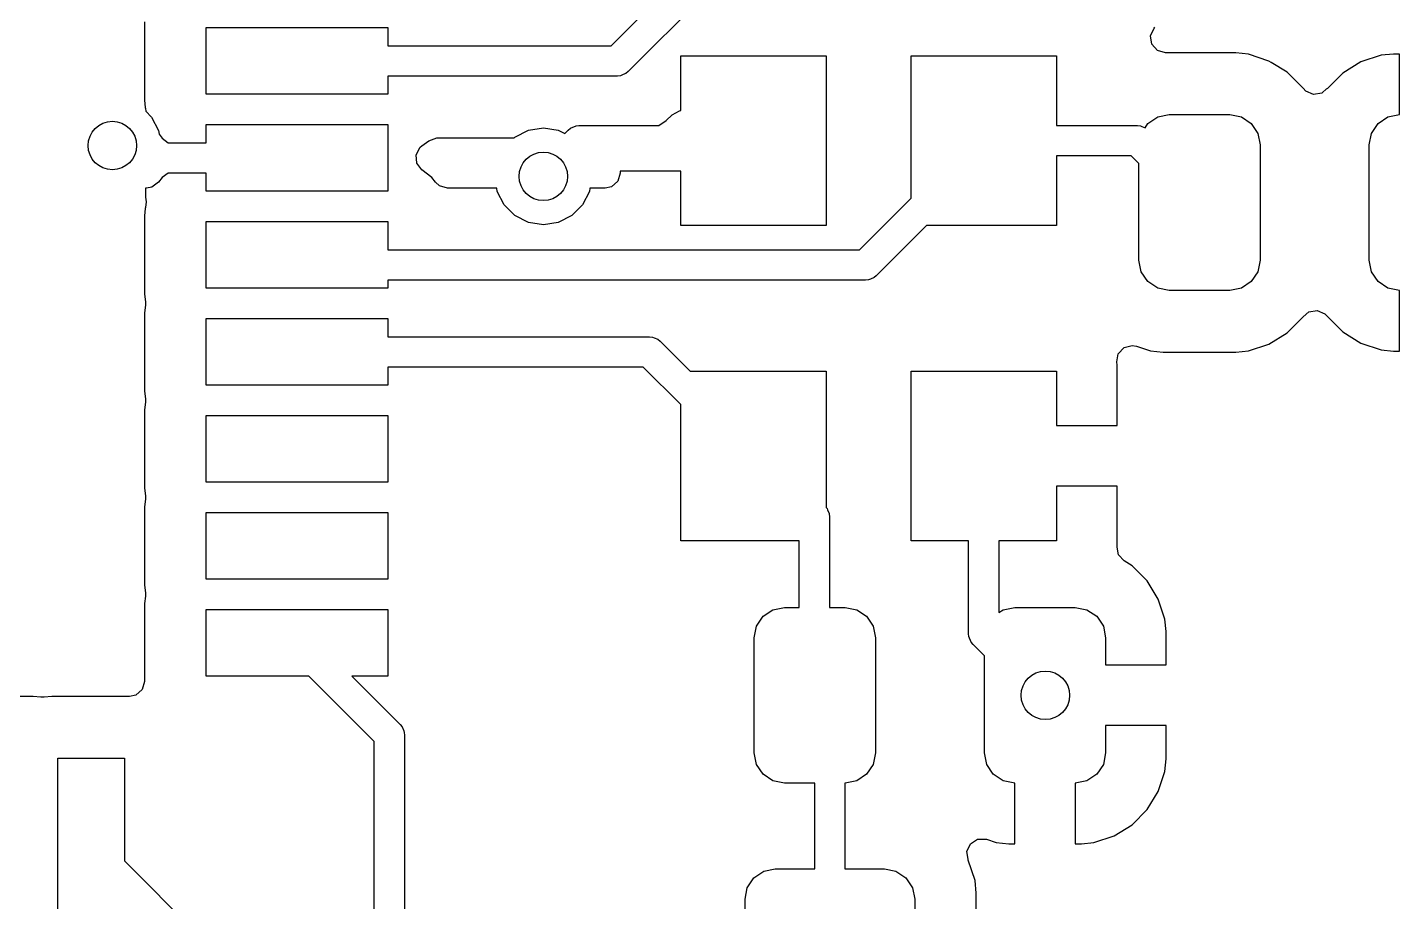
# Model space of a CAD drawing. Extents: x -2.18 to 1.8, y 0.44 to 2.81.
# Drawn here: x -0.1576 to 0.2881, y 1.4995 to 1.7833 of the extents above; entities that cross this region are included whole.
import ezdxf

# ---------------------------------------------------------------- set-up
doc = ezdxf.new("R2010")
doc.units = 0
doc.header["$MEASUREMENT"] = 0
doc.layers.add('BLACK', color=7, linetype='CONTINUOUS')

msp = doc.modelspace()

# ---------------------------------------------------------------- linework, layer by layer
at = {"layer": 'BLACK', "linetype": 'CONTINUOUS'}
for p, q in [((0.03202, 1.7774), (0.05861, 1.80399)), ((0.07044, 1.80191), (0.03753, 1.769)), ((-0.11955, 1.78522), (-0.11955, 1.75974)), ((-0.09953, 1.76165), (-0.09953, 1.78331)), ((-0.09953, 1.78331), (-0.04047, 1.78331)), ((-0.04047, 1.78331), (-0.04047, 1.7774)), ((0.20728, 1.78064), (0.20843, 1.78314)), ((0.20843, 1.78314), (0.20866, 1.78339)), ((0.20768, 1.77791), (0.20728, 1.78064)), ((-0.04047, 1.7774), (0.03202, 1.7774)), ((0.05465, 1.75635), (0.05465, 1.77413)), ((0.05465, 1.77413), (0.10189, 1.77413)), ((0.10189, 1.77413), (0.10189, 1.71902)), ((0.12945, 1.72794), (0.12945, 1.77413)), ((0.12945, 1.77413), (0.17669, 1.77413)), ((0.17669, 1.77413), (0.17669, 1.7515)), ((0.20948, 1.77583), (0.20768, 1.77791)), ((0.21212, 1.77506), (0.20948, 1.77583)), ((0.235, 1.77506), (0.21212, 1.77506)), ((0.23909, 1.77464), (0.235, 1.77506)), ((0.24572, 1.77245), (0.23909, 1.77464)), ((0.28212, 1.77431), (0.27557, 1.77214)), ((0.28616, 1.77472), (0.28212, 1.77431)), ((0.28813, 1.77472), (0.28616, 1.77472)), ((0.28616, 1.77472), (0.28616, 1.77472)), ((0.28813, 1.75504), (0.28813, 1.77472)), ((0.28813, 1.77472), (0.28813, 1.77472)), ((0.24643, 1.77201), (0.24572, 1.77245)), ((0.24572, 1.77245), (0.24572, 1.77245)), ((0.25166, 1.76878), (0.24643, 1.77201)), ((0.27557, 1.77214), (0.26969, 1.76852)), ((0.27557, 1.77214), (0.27557, 1.77214)), ((0.03406, 1.76756), (-0.04047, 1.76756)), ((-0.04047, 1.76756), (-0.04047, 1.76165)), ((0.03502, 1.76765), (0.03406, 1.76756)), ((0.03589, 1.76802), (0.03502, 1.76765)), ((0.03502, 1.76765), (0.03502, 1.76765)), ((0.03679, 1.76839), (0.03589, 1.76802)), ((0.03753, 1.769), (0.03679, 1.76839)), ((0.03679, 1.76839), (0.03679, 1.76839)), ((0.2566, 1.76384), (0.25166, 1.76878)), ((0.25166, 1.76878), (0.25166, 1.76878)), ((0.26969, 1.76852), (0.26481, 1.76364)), ((-0.04047, 1.76165), (-0.09953, 1.76165)), ((0.25661, 1.76382), (0.2566, 1.76384)), ((0.25667, 1.76376), (0.25661, 1.76382)), ((0.25677, 1.76362), (0.25667, 1.76376)), ((0.25678, 1.76363), (0.25677, 1.76362)), ((0.25764, 1.76263), (0.25678, 1.76363)), ((0.26016, 1.76154), (0.25764, 1.76263)), ((0.26288, 1.76198), (0.26016, 1.76154)), ((0.26455, 1.76348), (0.26288, 1.76198)), ((0.26463, 1.76341), (0.26455, 1.76348)), ((0.26481, 1.76364), (0.26463, 1.76341)), ((-0.11955, 1.75974), (-0.11929, 1.75735)), ((-0.11929, 1.75735), (-0.11922, 1.75706)), ((-0.11922, 1.75706), (-0.11928, 1.75704)), ((-0.11928, 1.75704), (-0.11917, 1.75616)), ((-0.11917, 1.75616), (-0.11726, 1.75426)), ((0.05183, 1.75499), (0.05425, 1.75631)), ((0.05425, 1.75631), (0.05465, 1.75635)), ((-0.11726, 1.75426), (-0.11502, 1.74987)), ((-0.09953, 1.74591), (-0.09953, 1.75181)), ((-0.09953, 1.75181), (-0.04047, 1.75181)), ((-0.04047, 1.75181), (-0.04047, 1.73016)), ((0.04754, 1.7515), (0.04995, 1.75311)), ((0.04995, 1.75311), (0.05183, 1.75499)), ((0.20545, 1.75078), (0.20637, 1.75216)), ((0.20637, 1.75216), (0.20956, 1.75429)), ((0.20956, 1.75429), (0.21333, 1.75504)), ((0.21333, 1.75504), (0.23301, 1.75504)), ((0.23301, 1.75504), (0.23678, 1.75429)), ((0.23678, 1.75429), (0.23997, 1.75216)), ((0.23997, 1.75216), (0.24211, 1.74896)), ((0.27904, 1.74896), (0.28117, 1.75216)), ((0.28117, 1.75216), (0.28436, 1.75429)), ((0.28436, 1.75429), (0.28813, 1.75504)), ((-0.11502, 1.74987), (-0.11484, 1.7487)), ((-0.11484, 1.7487), (-0.11383, 1.74735)), ((-0.11383, 1.74735), (-0.1119, 1.74591)), ((-0.02722, 1.74657), (-0.02464, 1.74753)), ((-0.02464, 1.74753), (-0.0243, 1.74754)), ((-0.0243, 1.74754), (0.00054, 1.74754)), ((0.00054, 1.74754), (0.00074, 1.74774)), ((0.00074, 1.74774), (0.00513, 1.74998)), ((0.00513, 1.74998), (0.01, 1.75075)), ((0.01, 1.75075), (0.01487, 1.74998)), ((0.01487, 1.74998), (0.01695, 1.74891)), ((0.01695, 1.74891), (0.01809, 1.75005)), ((0.01809, 1.75005), (0.01884, 1.75067)), ((0.01884, 1.75067), (0.02061, 1.7514)), ((0.02061, 1.7514), (0.02157, 1.7515)), ((0.02061, 1.7514), (0.02061, 1.7514)), ((0.02157, 1.7515), (0.04754, 1.7515)), ((0.17669, 1.7515), (0.20299, 1.7515)), ((0.20299, 1.7515), (0.20395, 1.7514)), ((0.20395, 1.7514), (0.20395, 1.7514)), ((0.20395, 1.7514), (0.20442, 1.75121)), ((0.20442, 1.75121), (0.20545, 1.75078)), ((0.24211, 1.74896), (0.24285, 1.7452)), ((0.27829, 1.7452), (0.27904, 1.74896)), ((-0.1119, 1.74591), (-0.09953, 1.74591)), ((-0.0313, 1.74202), (-0.02998, 1.74444)), ((-0.02998, 1.74444), (-0.02946, 1.74489)), ((-0.02946, 1.74489), (-0.02722, 1.74657)), ((0.24285, 1.7452), (0.24285, 1.7078)), ((0.27829, 1.7078), (0.27829, 1.7452)), ((-0.0311, 1.73928), (-0.0313, 1.74202)), ((-0.02946, 1.73708), (-0.0311, 1.73928)), ((0.20095, 1.74165), (0.17669, 1.74165)), ((0.17669, 1.74165), (0.17669, 1.71902)), ((0.20348, 1.73912), (0.20095, 1.74165)), ((0.20348, 1.7078), (0.20348, 1.73912)), ((-0.11383, 1.73462), (-0.11497, 1.7331)), ((-0.1119, 1.73606), (-0.11383, 1.73462)), ((-0.09953, 1.73606), (-0.1119, 1.73606)), ((-0.09953, 1.73016), (-0.09953, 1.73606)), ((-0.02617, 1.73462), (-0.02946, 1.73708)), ((-0.02505, 1.73312), (-0.02617, 1.73462)), ((0.03496, 1.73604), (0.03419, 1.7334)), ((0.05465, 1.73673), (0.03496, 1.73673)), ((0.03496, 1.73673), (0.03496, 1.73604)), ((0.05465, 1.71902), (0.05465, 1.73673)), ((-0.11887, 1.73114), (-0.11921, 1.73114)), ((-0.11921, 1.73114), (-0.11921, 1.72827)), ((-0.11717, 1.73145), (-0.11887, 1.73114)), ((-0.11497, 1.7331), (-0.11717, 1.73145)), ((-0.04047, 1.73016), (-0.09953, 1.73016)), ((-0.02378, 1.73194), (-0.02505, 1.73312)), ((-0.02114, 1.73116), (-0.02378, 1.73194)), ((-0.00514, 1.73116), (-0.02114, 1.73116)), ((-0.00498, 1.73013), (-0.00514, 1.73116)), ((-0.00274, 1.72574), (-0.00498, 1.73013)), ((0.02498, 1.73013), (0.02274, 1.72574)), ((0.02514, 1.73116), (0.02498, 1.73013)), ((0.03008, 1.73116), (0.02514, 1.73116)), ((0.03211, 1.7316), (0.03008, 1.73116)), ((0.03419, 1.7334), (0.03211, 1.7316)), ((-0.11922, 1.72491), (-0.11929, 1.72461)), ((-0.11905, 1.72674), (-0.11928, 1.72492)), ((-0.11928, 1.72492), (-0.11922, 1.72491)), ((-0.11921, 1.72827), (-0.11905, 1.72674)), ((0.00074, 1.72226), (-0.00274, 1.72574)), ((0.02274, 1.72574), (0.01926, 1.72226)), ((0.11265, 1.71114), (0.12945, 1.72794)), ((-0.11929, 1.72461), (-0.11955, 1.72223)), ((-0.11955, 1.72223), (-0.11955, 1.69675)), ((0.00513, 1.72002), (0.00074, 1.72226)), ((0.01926, 1.72226), (0.01487, 1.72002)), ((-0.09953, 1.69866), (-0.09953, 1.72031)), ((-0.09953, 1.72031), (-0.04047, 1.72031)), ((-0.04047, 1.72031), (-0.04047, 1.71114)), ((0.01, 1.71925), (0.00513, 1.72002)), ((0.01487, 1.72002), (0.01, 1.71925)), ((0.10189, 1.71902), (0.05465, 1.71902)), ((0.13444, 1.71902), (0.11816, 1.70274)), ((0.17669, 1.71902), (0.13444, 1.71902)), ((-0.04047, 1.71114), (0.11265, 1.71114)), ((0.20423, 1.70403), (0.20348, 1.7078)), ((0.24285, 1.7078), (0.24211, 1.70403)), ((0.27904, 1.70403), (0.27829, 1.7078)), ((0.11816, 1.70274), (0.11742, 1.70213)), ((0.20637, 1.70084), (0.20423, 1.70403)), ((0.24211, 1.70403), (0.23997, 1.70084)), ((0.28117, 1.70084), (0.27904, 1.70403)), ((-0.04047, 1.69866), (-0.09953, 1.69866)), ((0.11469, 1.7013), (-0.04047, 1.7013)), ((-0.04047, 1.7013), (-0.04047, 1.69866)), ((0.11565, 1.70139), (0.11469, 1.7013)), ((0.11622, 1.70163), (0.11565, 1.70139)), ((0.11565, 1.70139), (0.11565, 1.70139)), ((0.11742, 1.70213), (0.11622, 1.70163)), ((0.11742, 1.70213), (0.11742, 1.70213)), ((0.20956, 1.6987), (0.20637, 1.70084)), ((0.21333, 1.69795), (0.20956, 1.6987)), ((0.23678, 1.6987), (0.23301, 1.69795)), ((0.23997, 1.70084), (0.23678, 1.6987)), ((0.28436, 1.6987), (0.28117, 1.70084)), ((0.28813, 1.69795), (0.28436, 1.6987)), ((-0.11955, 1.69675), (-0.11928, 1.69426)), ((-0.11928, 1.69426), (-0.11928, 1.69322)), ((0.23301, 1.69795), (0.21333, 1.69795)), ((0.28813, 1.67827), (0.28813, 1.69795)), ((-0.11928, 1.69322), (-0.11955, 1.69073)), ((-0.11955, 1.69073), (-0.11955, 1.66525)), ((0.25663, 1.68919), (0.25677, 1.68937)), ((0.25677, 1.68937), (0.2568, 1.68935)), ((0.2568, 1.68935), (0.25866, 1.69101)), ((0.25866, 1.69101), (0.26137, 1.69146)), ((0.26137, 1.69146), (0.2639, 1.69036)), ((0.2639, 1.69036), (0.2646, 1.68955)), ((0.2646, 1.68955), (0.26463, 1.68958)), ((0.26463, 1.68958), (0.26481, 1.68936)), ((0.26481, 1.68936), (0.26969, 1.68448)), ((-0.09953, 1.66717), (-0.09953, 1.68882)), ((-0.09953, 1.68882), (-0.04047, 1.68882)), ((-0.04047, 1.68882), (-0.04047, 1.68291)), ((0.25166, 1.68421), (0.2566, 1.68915)), ((0.2566, 1.68915), (0.25661, 1.68917)), ((0.25661, 1.68917), (0.25663, 1.68919)), ((-0.04047, 1.68291), (0.04449, 1.68291)), ((0.04449, 1.68291), (0.04545, 1.68282)), ((0.04545, 1.68282), (0.04545, 1.68282)), ((0.04545, 1.68282), (0.04597, 1.6826)), ((0.04597, 1.6826), (0.04722, 1.68208)), ((0.04722, 1.68208), (0.04722, 1.68208)), ((0.04722, 1.68208), (0.04797, 1.68147)), ((0.04797, 1.68147), (0.05767, 1.67177)), ((0.23909, 1.67835), (0.24572, 1.68055)), ((0.24572, 1.68055), (0.25166, 1.68421)), ((0.26969, 1.68448), (0.27557, 1.68085)), ((0.27557, 1.68085), (0.27557, 1.68085)), ((0.27557, 1.68085), (0.28212, 1.67868)), ((0.19626, 1.67472), (0.19675, 1.67742)), ((0.19675, 1.67742), (0.19863, 1.67944)), ((0.19863, 1.67944), (0.20129, 1.68012)), ((0.20129, 1.68012), (0.20265, 1.67987)), ((0.20265, 1.67987), (0.20725, 1.67835)), ((0.20725, 1.67835), (0.21134, 1.67793)), ((0.21134, 1.67793), (0.235, 1.67793)), ((0.235, 1.67793), (0.23909, 1.67835)), ((0.28212, 1.67868), (0.28212, 1.67868)), ((0.28212, 1.67868), (0.28616, 1.67827)), ((0.28616, 1.67827), (0.28813, 1.67827)), ((0.28813, 1.67827), (0.28813, 1.67827)), ((0.04245, 1.67307), (-0.04047, 1.67307)), ((-0.04047, 1.67307), (-0.04047, 1.66717)), ((0.05465, 1.66087), (0.04245, 1.67307)), ((0.05767, 1.67177), (0.10189, 1.67177)), ((0.10189, 1.67177), (0.10189, 1.62748)), ((0.12945, 1.61665), (0.12945, 1.67177)), ((0.12945, 1.67177), (0.17669, 1.67177)), ((0.17669, 1.67177), (0.17669, 1.65406)), ((0.19638, 1.67366), (0.19626, 1.67472)), ((0.19638, 1.67365), (0.19638, 1.67366)), ((0.19638, 1.65406), (0.19638, 1.67365)), ((-0.04047, 1.66717), (-0.09953, 1.66717)), ((-0.11955, 1.66525), (-0.11928, 1.66277)), ((-0.11928, 1.66277), (-0.11928, 1.66172)), ((-0.11928, 1.66172), (-0.11955, 1.65924)), ((-0.11955, 1.65924), (-0.11955, 1.63375)), ((0.05465, 1.61665), (0.05465, 1.66087)), ((-0.09953, 1.63567), (-0.09953, 1.65732)), ((-0.09953, 1.65732), (-0.04047, 1.65732)), ((-0.04047, 1.65732), (-0.04047, 1.63567)), ((0.17669, 1.65406), (0.19638, 1.65406)), ((-0.11955, 1.63375), (-0.11928, 1.63127)), ((-0.04047, 1.63567), (-0.09953, 1.63567)), ((0.19638, 1.63437), (0.17669, 1.63437)), ((0.17669, 1.63437), (0.17669, 1.61665)), ((0.19638, 1.61477), (0.19638, 1.63437)), ((-0.11928, 1.63023), (-0.11955, 1.62774)), ((-0.11955, 1.62774), (-0.11955, 1.60226)), ((-0.11928, 1.63127), (-0.11928, 1.63023)), ((0.10189, 1.62748), (0.10216, 1.62714)), ((0.10216, 1.62714), (0.10216, 1.62714)), ((0.10216, 1.62714), (0.10235, 1.62669)), ((-0.09953, 1.60417), (-0.09953, 1.62583)), ((-0.09953, 1.62583), (-0.04047, 1.62583)), ((-0.04047, 1.62583), (-0.04047, 1.60417)), ((0.10235, 1.62669), (0.10282, 1.62555)), ((0.10282, 1.62555), (0.1029, 1.62537)), ((0.1029, 1.62537), (0.10299, 1.62441)), ((0.10299, 1.62441), (0.10299, 1.59504)), ((0.09315, 1.61665), (0.05465, 1.61665)), ((0.09315, 1.59504), (0.09315, 1.61665)), ((0.14815, 1.61665), (0.12945, 1.61665)), ((0.14815, 1.5865), (0.14815, 1.61665)), ((0.17669, 1.61665), (0.15799, 1.61665)), ((0.15799, 1.61665), (0.15799, 1.59337)), ((0.19637, 1.61464), (0.19638, 1.61477)), ((0.19641, 1.61464), (0.19637, 1.61464)), ((0.19683, 1.61215), (0.19641, 1.61464)), ((0.19867, 1.61011), (0.19683, 1.61215)), ((0.20125, 1.60852), (0.19867, 1.61011)), ((0.20613, 1.60364), (0.20125, 1.60852)), ((-0.11955, 1.60226), (-0.11928, 1.59977)), ((-0.04047, 1.60417), (-0.09953, 1.60417)), ((0.20976, 1.59776), (0.20613, 1.60364)), ((-0.11928, 1.59873), (-0.11955, 1.59625)), ((-0.11955, 1.59625), (-0.11955, 1.571)), ((-0.11928, 1.59977), (-0.11928, 1.59873)), ((0.21193, 1.59121), (0.20976, 1.59776)), ((0.20976, 1.59776), (0.20976, 1.59776)), ((-0.09953, 1.57268), (-0.09953, 1.59433)), ((-0.09953, 1.59433), (-0.04047, 1.59433)), ((-0.04047, 1.59433), (-0.04047, 1.57268)), ((0.07923, 1.58896), (0.08137, 1.59216)), ((0.08137, 1.59216), (0.08456, 1.59429)), ((0.08456, 1.59429), (0.08833, 1.59504)), ((0.08833, 1.59504), (0.09315, 1.59504)), ((0.10299, 1.59504), (0.10801, 1.59504)), ((0.10801, 1.59504), (0.11178, 1.59429)), ((0.11178, 1.59429), (0.11497, 1.59216)), ((0.11497, 1.59216), (0.11711, 1.58896)), ((0.15799, 1.59337), (0.15936, 1.59429)), ((0.15936, 1.59429), (0.16313, 1.59504)), ((0.16313, 1.59504), (0.18281, 1.59504)), ((0.18281, 1.59504), (0.18658, 1.59429)), ((0.18658, 1.59429), (0.18977, 1.59216)), ((0.18977, 1.59216), (0.19191, 1.58896)), ((0.21234, 1.58716), (0.21193, 1.59121)), ((0.07848, 1.5852), (0.07923, 1.58896)), ((0.11711, 1.58896), (0.11785, 1.5852)), ((0.19191, 1.58896), (0.19266, 1.5852)), ((0.21234, 1.57634), (0.21234, 1.58716)), ((0.21234, 1.58716), (0.21234, 1.58716)), ((0.07848, 1.5478), (0.07848, 1.5852)), ((0.11785, 1.5852), (0.11785, 1.5478)), ((0.14824, 1.58554), (0.14815, 1.5865)), ((0.14898, 1.58376), (0.14824, 1.58554)), ((0.14959, 1.58302), (0.14898, 1.58376)), ((0.14898, 1.58376), (0.14898, 1.58376)), ((0.15329, 1.57932), (0.14959, 1.58302)), ((0.19266, 1.5852), (0.19266, 1.57634)), ((0.15329, 1.5478), (0.15329, 1.57932)), ((0.19266, 1.57634), (0.21234, 1.57634)), ((-0.11955, 1.571), (-0.12032, 1.56836)), ((-0.06613, 1.57268), (-0.09953, 1.57268)), ((-0.04492, 1.55147), (-0.06613, 1.57268)), ((-0.04047, 1.57268), (-0.05221, 1.57268)), ((-0.05221, 1.57268), (-0.03652, 1.55698)), ((-0.15568, 1.56612), (-0.18117, 1.56612)), ((-0.1532, 1.56585), (-0.15568, 1.56612)), ((-0.15568, 1.56612), (-0.15568, 1.56612)), ((-0.15216, 1.56585), (-0.1532, 1.56585)), ((-0.14967, 1.56612), (-0.15216, 1.56585)), ((-0.12443, 1.56612), (-0.14967, 1.56612)), ((-0.1224, 1.56656), (-0.12443, 1.56612)), ((-0.12032, 1.56836), (-0.1224, 1.56656)), ((-0.03652, 1.55698), (-0.03591, 1.55624)), ((-0.03591, 1.55624), (-0.03536, 1.55493)), ((0.21234, 1.55665), (0.19266, 1.55665)), ((0.19266, 1.55665), (0.19266, 1.5478)), ((0.21234, 1.54583), (0.21234, 1.55665)), ((-0.04492, 1.43995), (-0.04492, 1.55147)), ((-0.03536, 1.55493), (-0.03517, 1.55446)), ((-0.03517, 1.55446), (-0.03508, 1.5535)), ((-0.03508, 1.5535), (-0.03508, 1.43995)), ((0.07923, 1.54403), (0.07848, 1.5478)), ((0.11785, 1.5478), (0.11711, 1.54403)), ((0.15404, 1.54403), (0.15329, 1.5478)), ((0.19266, 1.5478), (0.19191, 1.54403)), ((-0.14776, 1.48705), (-0.14776, 1.5461)), ((-0.14776, 1.5461), (-0.1261, 1.5461)), ((-0.1261, 1.5461), (-0.1261, 1.51271)), ((0.08137, 1.54084), (0.07923, 1.54403)), ((0.11711, 1.54403), (0.11497, 1.54084)), ((0.15617, 1.54084), (0.15404, 1.54403)), ((0.19191, 1.54403), (0.18977, 1.54084)), ((0.21193, 1.54178), (0.21234, 1.54583)), ((0.21234, 1.54583), (0.21234, 1.54583)), ((0.08456, 1.5387), (0.08137, 1.54084)), ((0.08833, 1.53795), (0.08456, 1.5387)), ((0.09815, 1.53795), (0.08833, 1.53795)), ((0.09815, 1.5101), (0.09815, 1.53795)), ((0.10801, 1.53795), (0.10799, 1.53795)), ((0.10799, 1.53795), (0.10799, 1.5101)), ((0.11178, 1.5387), (0.10801, 1.53795)), ((0.11497, 1.54084), (0.11178, 1.5387)), ((0.15936, 1.5387), (0.15617, 1.54084)), ((0.16313, 1.53795), (0.15936, 1.5387)), ((0.16313, 1.51827), (0.16313, 1.53795)), ((0.18658, 1.5387), (0.18281, 1.53795)), ((0.18281, 1.53795), (0.18281, 1.51827)), ((0.18977, 1.54084), (0.18658, 1.5387)), ((0.20976, 1.53523), (0.21193, 1.54178)), ((0.21193, 1.54178), (0.21193, 1.54178)), ((0.20613, 1.52936), (0.20976, 1.53523)), ((0.20976, 1.53523), (0.20976, 1.53523)), ((0.20125, 1.52448), (0.20613, 1.52936)), ((0.19538, 1.52085), (0.20125, 1.52448)), ((0.18883, 1.51868), (0.19538, 1.52085)), ((0.19538, 1.52085), (0.19538, 1.52085)), ((0.14759, 1.51575), (0.14871, 1.51826)), ((0.14797, 1.51324), (0.14759, 1.51575)), ((0.14871, 1.51826), (0.15102, 1.51976)), ((0.15102, 1.51976), (0.15377, 1.51979)), ((0.15377, 1.51979), (0.15397, 1.51973)), ((0.15397, 1.51973), (0.15712, 1.51868)), ((0.15712, 1.51868), (0.15712, 1.51868)), ((0.15712, 1.51868), (0.16116, 1.51827)), ((0.16116, 1.51827), (0.16313, 1.51827)), ((0.16313, 1.51827), (0.16313, 1.51827)), ((0.18281, 1.51827), (0.18478, 1.51827)), ((0.18478, 1.51827), (0.18883, 1.51868)), ((0.18478, 1.51827), (0.18478, 1.51827)), ((-0.1261, 1.51271), (-0.08463, 1.47124)), ((0.14795, 1.51323), (0.14797, 1.51324)), ((0.148, 1.51308), (0.14795, 1.51323)), ((0.14801, 1.51303), (0.148, 1.51308)), ((0.14804, 1.51296), (0.14801, 1.51303)), ((0.15023, 1.50634), (0.14804, 1.51296)), ((0.14804, 1.51296), (0.14804, 1.51296)), ((0.07626, 1.50402), (0.07839, 1.50722)), ((0.07839, 1.50722), (0.08159, 1.50935)), ((0.08159, 1.50935), (0.08535, 1.5101)), ((0.08535, 1.5101), (0.09815, 1.5101)), ((0.10799, 1.5101), (0.12079, 1.5101)), ((0.12079, 1.5101), (0.12455, 1.50935)), ((0.12455, 1.50935), (0.12775, 1.50722)), ((0.12775, 1.50722), (0.12988, 1.50402)), ((0.07551, 1.50026), (0.07626, 1.50402)), ((0.12988, 1.50402), (0.13063, 1.50026)), ((0.15065, 1.50225), (0.15023, 1.50634)), ((0.15065, 1.4776), (0.15065, 1.50225)), ((0.07551, 1.47959), (0.07551, 1.50026)), ((0.13063, 1.50026), (0.13063, 1.47959))]:
    msp.add_line(p, q, dxfattribs=at)
at = {"layer": 'BLACK'}
for centre in [(-0.13, 1.745), (0.01, 1.735), (0.17307, 1.5665)]:
    msp.add_circle(centre, 0.00787, dxfattribs=at)

doc.saveas('drawing.dxf')
